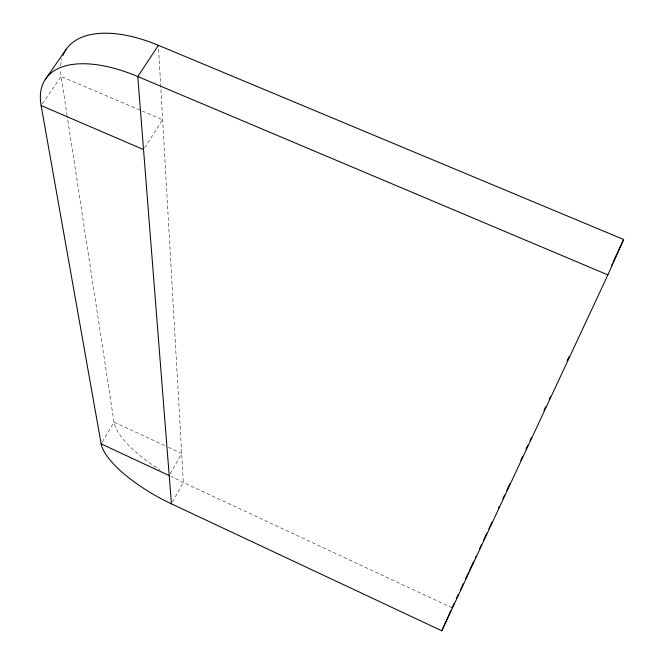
<?xml version="1.0" encoding="UTF-8"?>
<svg xmlns="http://www.w3.org/2000/svg" width="664" height="664" viewBox="0 0 664 664"><rect width="100%" height="100%" fill="white"/><g stroke="black" fill="none" stroke-linecap="round" stroke-linejoin="round"><path stroke-width="0.5" stroke-dasharray="3.32 2.49" d="M172.424 502.075L183.33 482.446L158.397 45.318M170.208 473.847L181.67 453.429L168.515 447.337M102.181 442.133L114.017 422.096L67.255 116.507M144.636 147.881L162.647 119.727L61.138 76.509A117.669 59.386 34 0 1 60.548 69.944M42.305 103.833L61.138 76.509L67.097 115.478M164.763 445.594L114.017 422.096A76.767 26.344 29.1 0 0 160.182 469.913M452.093 607.809L183.33 482.446A76.767 26.344 29.1 0 1 171.096 476.262M60.656 65.753A117.669 59.386 34 0 1 61.827 58.864"/><path stroke-width="1" d="M607.875 274.904L137.788 76.551A118.997 57.552 33.7 0 0 41.126 105.534L101.152 443.876A77.348 25.332 29.1 0 0 171.428 503.851L441.792 630.8L607.875 274.904L623.645 239.488L158.397 45.318A117.669 59.386 34 0 0 63.819 53.46M441.792 630.8L450.856 610.565M452.093 607.809L454.276 603.111M456.467 598.405L458.218 594.654M460.401 589.956L463.472 583.374M465.655 578.676L468.718 572.102M469.597 570.218L473.532 561.769M475.283 558.009L476.163 556.125M479.657 548.613L481.408 544.854M483.599 540.156L486.662 533.574M488.853 528.876L491.916 522.302M498.481 508.209L499.353 506.333M502.856 498.813L504.607 495.054M506.79 490.356L509.861 483.782M520.8 460.293L522.551 456.533M526.046 449.013L527.797 445.254M529.988 440.556L531.3 437.742M543.99 410.493L545.742 406.733M549.244 399.213L550.556 396.4M567.189 360.693L568.94 356.933M611.386 265.799L612.266 263.915M613.138 262.039L623.645 239.488M158.397 45.318L137.788 76.551L171.428 503.851M45.6 78.991L66.184 49.352M41.126 105.534L143.54 149.591M101.152 443.876L169.212 475.623M63.055 55.203A117.669 59.386 34 0 1 63.42 54.324"/></g></svg>
